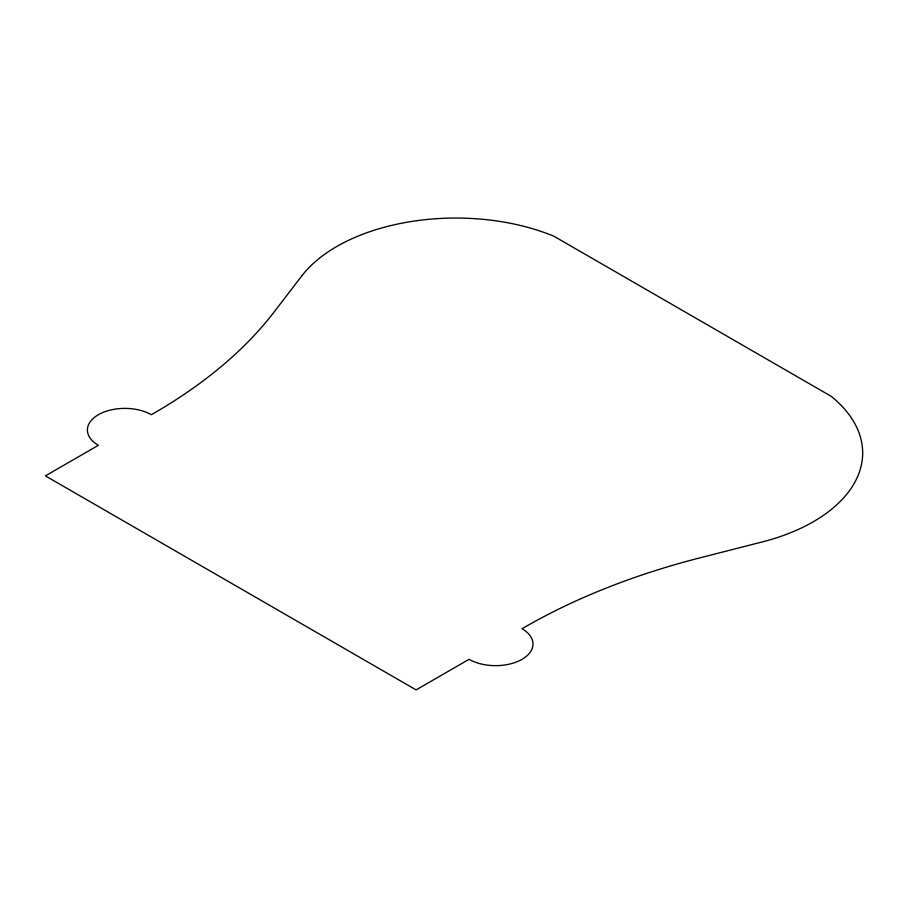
<?xml version="1.0" encoding="UTF-8"?>
<svg xmlns="http://www.w3.org/2000/svg" width="908" height="908" viewBox="0 0 908 908"><rect width="100%" height="100%" fill="white"/><g stroke="black" fill="none" stroke-linecap="round" stroke-linejoin="round"><path stroke-width="1.36" d="M301.728 275.987L274.227 311.864A580.802 335.324 0 0 1 151.318 414.718A37.444 21.622 0 0 0 98.359 414.718A37.444 21.622 0 0 0 98.359 445.295L45.4 475.871L416.114 689.898L469.073 659.322A37.444 21.622 0 0 0 522.032 659.322A37.444 21.622 0 0 0 522.032 628.756A580.802 335.324 0 0 1 700.182 557.784L762.334 541.917A168.513 97.292 0 0 0 831.206 396.331L553.891 236.216A168.513 97.292 0 0 0 301.728 275.987"/></g></svg>
